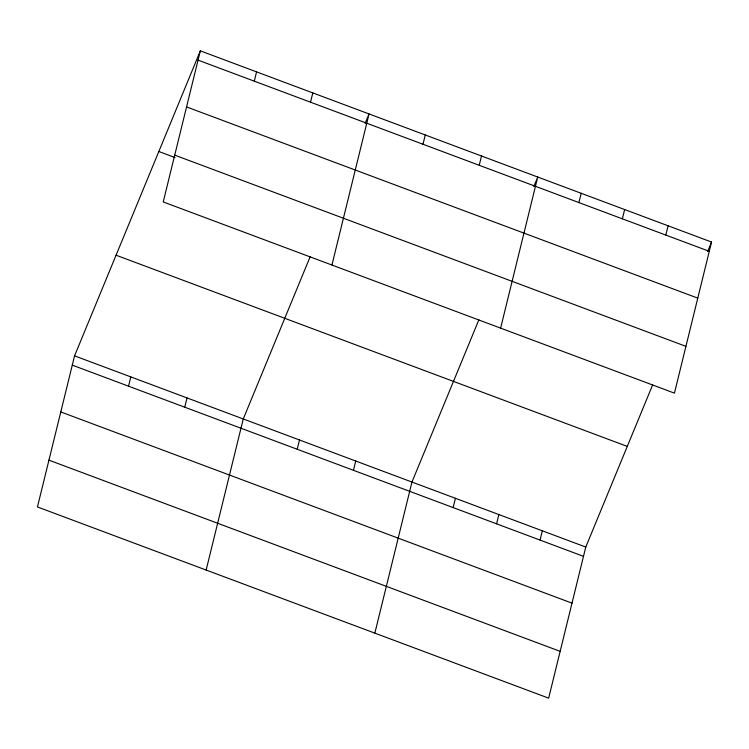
<?xml version="1.0" encoding="UTF-8"?>
<svg xmlns="http://www.w3.org/2000/svg" width="749" height="749" viewBox="0 0 749 749"><rect width="100%" height="100%" fill="white"/><g stroke="black" fill="none" stroke-linecap="round" stroke-linejoin="round"><path stroke-width="1.12" d="M200.339 50.848L163.226 201.94L674.437 393.141L711.55 242.049L200.339 50.848L74.563 355.859L37.45 506.951L548.661 698.152L585.774 547.06L652.669 384.836M128.519 386.175L130.794 376.887M254.295 81.154L256.57 71.876M184.75 407.203L187.025 397.925M310.526 102.192L312.801 92.913M206.153 570.045L243.266 418.953L310.161 256.729M331.929 265.034L369.042 113.942L365.147 123.379M297.213 449.269L299.497 439.991M422.988 144.257L425.273 134.97M353.453 470.297L355.728 461.019M479.229 165.286L481.504 156.007M374.846 633.148L411.959 482.056L478.864 319.823M453.136 507.588L455.42 498.3M500.622 328.137L537.735 177.036L533.85 186.473M496.587 523.841L498.871 514.554M578.911 202.576L581.187 193.289M540.038 540.085L542.323 530.807M622.363 218.82L624.647 209.542M665.814 235.074L668.099 225.795M707.655 251.486L711.55 242.049M198.054 60.126L709.275 251.327M186.567 106.92L697.778 298.13M174.723 155.137L685.934 346.347M158.835 151.495L175.051 157.571M116.067 255.203L627.278 446.404M74.563 355.859L585.774 547.06M72.279 365.137L583.499 556.338M60.791 411.941L572.002 603.142M48.947 460.158L560.158 651.358"/></g></svg>
